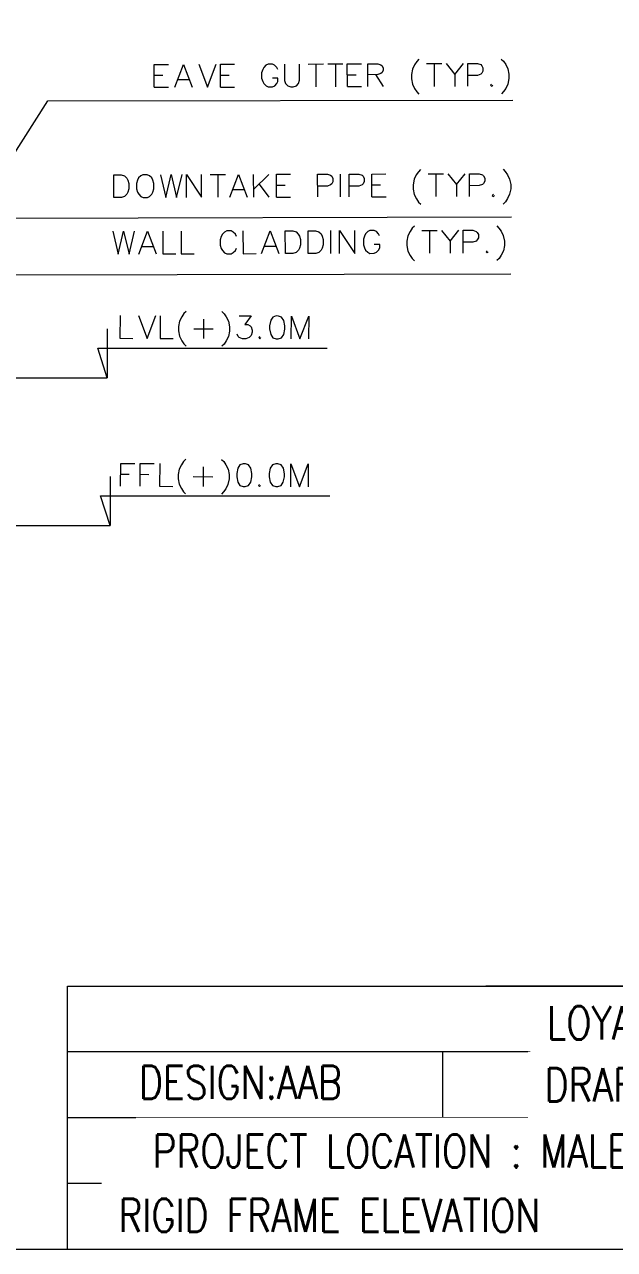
# Model space of a CAD drawing. Header units: millimetres. Extents: x 656141 to 1304589, y -54663 to 110742.
# Drawn here: x 1169849.79 to 1169871.85, y -13929.98 to -13884.17 of the extents above; entities that cross this region are included whole.
import ezdxf

# ---------------------------------------------------------------- set-up
doc = ezdxf.new("R2010")
doc.units = ezdxf.units.MM
doc.header["$LTSCALE"] = 0.35
doc.header["$MEASUREMENT"] = 0
doc.linetypes.add('CONTIN', pattern=[0, 0, 0])
doc.layers.get('0').update_dxf_attribs({"linetype": 'CONTIN'})
doc.styles.add('SIMPLEX', font='simplex.shx', dxfattribs={"width": 0.8})

msp = doc.modelspace()

# ---------------------------------------------------------------- linework, layer by layer
at = {"color": 2, "linetype": 'Continuous', "lineweight": 15}
for p, q in [((1169860.401, -13885.651), (1169860.968, -13885.649)), ((1169860.684, -13885.65), (1169860.687, -13886.502)), ((1169861.13, -13885.649), (1169861.698, -13885.647)), ((1169861.414, -13885.648), (1169861.417, -13886.499)), ((1169864.821, -13885.638), (1169865.388, -13885.636)), ((1169865.104, -13885.637), (1169865.107, -13886.489)), ((1169854.644, -13886.073), (1169854.968, -13886.072)), ((1169855.536, -13886.233), (1169855.942, -13886.232)), ((1169857.117, -13886.066), (1169857.442, -13886.065)), ((1169861.862, -13886.052), (1169862.186, -13886.051)), ((1169862.916, -13886.049), (1169863.201, -13886.494)), ((1169865.876, -13886.04), (1169865.877, -13886.486)), ((1169854.645, -13886.519), (1169855.172, -13886.518)), ((1169857.118, -13886.512), (1169857.646, -13886.511)), ((1169861.863, -13886.498), (1169862.39, -13886.497)), ((1169856.735, -13889.783), (1169857.303, -13889.782)), ((1169857.019, -13889.782), (1169857.021, -13890.634)), ((1169858.36, -13890.63), (1169858.357, -13889.778)), ((1169858.925, -13889.777), (1169858.359, -13890.346)), ((1169861.604, -13890.62), (1169861.601, -13889.769)), ((1169864.886, -13889.759), (1169865.453, -13889.758)), ((1169865.169, -13889.758), (1169865.172, -13890.61)), ((1169857.588, -13890.348), (1169857.994, -13890.347)), ((1169858.561, -13890.143), (1169858.927, -13890.628)), ((1169859.21, -13890.181), (1169859.534, -13890.18)), ((1169862.778, -13890.171), (1169863.103, -13890.17)), ((1169865.941, -13890.162), (1169865.942, -13890.608)), ((1169859.211, -13890.627), (1169859.738, -13890.626)), ((1169862.78, -13890.617), (1169863.307, -13890.615)), ((1169864.65, -13891.873), (1169865.218, -13891.872)), ((1169864.934, -13891.873), (1169864.936, -13892.724)), ((1169861.246, -13892.735), (1169861.244, -13891.883)), ((1169865.705, -13892.276), (1169865.707, -13892.722)), ((1169854.189, -13892.472), (1169854.595, -13892.471)), ((1169858.772, -13892.458), (1169859.177, -13892.457))]:
    msp.add_line(p, q, dxfattribs=at)
at = {"color": 3, "linetype": 'Continuous', "lineweight": 5}
for p, q in [((1169848.83, -13889.893), (1169850.665, -13887.034)), ((1169850.665, -13887.034), (1169868.052, -13887.001)), ((1169849.399, -13891.421), (1169868.004, -13891.368)), ((1169849.263, -13893.536), (1169867.971, -13893.503))]:
    msp.add_line(p, q, dxfattribs=at)
at = {"color": 4, "linetype": 'Continuous', "lineweight": 5}
for p, q in [((1169856.484, -13895.188), (1169856.481, -13895.918)), ((1169856.118, -13895.552), (1169856.847, -13895.554)), ((1169853.385, -13900.992), (1169853.71, -13900.993)), ((1169854.115, -13900.994), (1169854.44, -13900.995)), ((1169856.468, -13900.717), (1169856.466, -13901.447)), ((1169856.102, -13901.081), (1169856.832, -13901.083))]:
    msp.add_line(p, q, dxfattribs=at)
at = {"color": 7, "linetype": 'Continuous', "lineweight": 5}
for p, q in [((1169847.933, -13897.384), (1169852.883, -13897.384)), ((1169809.002, -13902.914), (1169852.99, -13902.914))]:
    msp.add_line(p, q, dxfattribs=at)
at = {"linetype": 'Continuous', "lineweight": 5}
for p, q in [((1169894.444, -13920.129), (1169867.038, -13920.129)), ((1169894.444, -13922.592), (1169851.394, -13922.592)), ((1169865.417, -13922.592), (1169865.417, -13925.055)), ((1169894.444, -13925.055), (1169851.394, -13925.055)), ((1169894.444, -13927.519), (1169851.394, -13927.519))]:
    msp.add_line(p, q, dxfattribs=at)
for points in [[(1169894.444, -13838.841), (1169894.444, -13929.982), (1169760.375, -13929.982), (1169760.375, -13838.841)], [(1169894.444, -13929.982), (1169851.394, -13929.982), (1169851.394, -13920.129), (1169894.444, -13920.129)]]:
    msp.add_lwpolyline(points, close=True, dxfattribs=at)
at = {"color": 2, "linetype": 'Continuous', "lineweight": 15}
for points in [[(1169854.645, -13886.519), (1169854.642, -13885.668), (1169855.169, -13885.666)], [(1169855.415, -13886.517), (1169855.737, -13885.665), (1169856.064, -13886.515)], [(1169856.305, -13885.663), (1169856.632, -13886.513), (1169856.954, -13885.661)], [(1169857.118, -13886.512), (1169857.116, -13885.66), (1169857.643, -13885.659)], [(1169859.266, -13885.857), (1169859.225, -13885.776), (1169859.144, -13885.695), (1169859.062, -13885.655), (1169858.9, -13885.655), (1169858.819, -13885.696), (1169858.738, -13885.777), (1169858.698, -13885.859), (1169858.658, -13885.98), (1169858.658, -13886.183), (1169858.699, -13886.305), (1169858.74, -13886.386), (1169858.821, -13886.466), (1169858.903, -13886.507), (1169859.065, -13886.506), (1169859.146, -13886.466), (1169859.227, -13886.384), (1169859.267, -13886.303), (1169859.267, -13886.181), (1169859.064, -13886.182)], [(1169859.508, -13885.653), (1169859.51, -13886.262), (1169859.551, -13886.383), (1169859.632, -13886.464), (1169859.754, -13886.504), (1169859.835, -13886.504), (1169859.957, -13886.463), (1169860.038, -13886.382), (1169860.078, -13886.26), (1169860.076, -13885.652)], [(1169861.863, -13886.498), (1169861.86, -13885.647), (1169862.388, -13885.645)], [(1169862.633, -13886.496), (1169862.631, -13885.644), (1169862.996, -13885.643), (1169863.118, -13885.683), (1169863.158, -13885.724), (1169863.199, -13885.805), (1169863.199, -13885.886), (1169863.159, -13885.967), (1169863.118, -13886.008), (1169862.997, -13886.049), (1169862.632, -13886.05)], [(1169864.536, -13885.476), (1169864.455, -13885.558), (1169864.375, -13885.68), (1169864.294, -13885.842), (1169864.254, -13886.045), (1169864.254, -13886.207), (1169864.296, -13886.41), (1169864.377, -13886.572), (1169864.459, -13886.693), (1169864.54, -13886.774)], [(1169865.55, -13885.636), (1169865.876, -13886.04), (1169866.199, -13885.634)], [(1169866.364, -13886.485), (1169866.361, -13885.633), (1169866.726, -13885.632), (1169866.848, -13885.672), (1169866.889, -13885.713), (1169866.93, -13885.794), (1169866.93, -13885.915), (1169866.89, -13885.997), (1169866.849, -13886.037), (1169866.728, -13886.078), (1169866.363, -13886.079)], [(1169867.618, -13885.467), (1169867.699, -13885.548), (1169867.781, -13885.67), (1169867.862, -13885.832), (1169867.904, -13886.034), (1169867.904, -13886.196), (1169867.864, -13886.399), (1169867.783, -13886.562), (1169867.703, -13886.684), (1169867.622, -13886.765)], [(1169867.256, -13886.401), (1169867.215, -13886.442), (1169867.256, -13886.482), (1169867.297, -13886.442)], [(1169854.87, -13889.789), (1169855.075, -13890.64), (1169855.275, -13889.787), (1169855.48, -13890.638), (1169855.681, -13889.786)], [(1169855.845, -13890.637), (1169855.843, -13889.786), (1169856.413, -13890.636), (1169856.411, -13889.784)], [(1169857.467, -13890.633), (1169857.789, -13889.78), (1169858.116, -13890.631)], [(1169859.211, -13890.627), (1169859.209, -13889.776), (1169859.736, -13889.774)], [(1169860.752, -13890.623), (1169860.749, -13889.771), (1169861.114, -13889.77), (1169861.236, -13889.81), (1169861.277, -13889.851), (1169861.318, -13889.932), (1169861.318, -13890.054), (1169861.278, -13890.135), (1169861.237, -13890.175), (1169861.116, -13890.216), (1169860.751, -13890.217)], [(1169861.928, -13890.619), (1169861.925, -13889.768), (1169862.29, -13889.767), (1169862.412, -13889.807), (1169862.453, -13889.847), (1169862.494, -13889.928), (1169862.494, -13890.05), (1169862.454, -13890.131), (1169862.413, -13890.172), (1169862.292, -13890.213), (1169861.927, -13890.214)], [(1169862.78, -13890.617), (1169862.777, -13889.765), (1169863.304, -13889.764)], [(1169864.601, -13889.598), (1169864.52, -13889.679), (1169864.44, -13889.801), (1169864.359, -13889.963), (1169864.319, -13890.166), (1169864.32, -13890.329), (1169864.361, -13890.531), (1169864.442, -13890.693), (1169864.524, -13890.815), (1169864.605, -13890.895)], [(1169865.616, -13889.757), (1169865.941, -13890.162), (1169866.264, -13889.755)], [(1169866.429, -13890.606), (1169866.427, -13889.755), (1169866.792, -13889.754), (1169866.913, -13889.794), (1169866.954, -13889.834), (1169866.995, -13889.915), (1169866.995, -13890.037), (1169866.955, -13890.118), (1169866.914, -13890.159), (1169866.793, -13890.2), (1169866.428, -13890.201)], [(1169867.683, -13889.589), (1169867.764, -13889.67), (1169867.846, -13889.791), (1169867.928, -13889.953), (1169867.969, -13890.156), (1169867.969, -13890.318), (1169867.929, -13890.521), (1169867.849, -13890.683), (1169867.768, -13890.805), (1169867.687, -13890.886)], [(1169867.321, -13890.522), (1169867.281, -13890.563), (1169867.321, -13890.604), (1169867.362, -13890.563)], [(1169864.366, -13891.712), (1169864.285, -13891.793), (1169864.204, -13891.915), (1169864.123, -13892.078), (1169864.083, -13892.281), (1169864.084, -13892.443), (1169864.125, -13892.645), (1169864.207, -13892.807), (1169864.288, -13892.929), (1169864.369, -13893.01)], [(1169865.38, -13891.871), (1169865.705, -13892.276), (1169866.029, -13891.869)], [(1169866.193, -13892.72), (1169866.191, -13891.869), (1169866.556, -13891.868), (1169866.678, -13891.908), (1169866.718, -13891.948), (1169866.759, -13892.029), (1169866.759, -13892.151), (1169866.719, -13892.232), (1169866.679, -13892.273), (1169866.557, -13892.314), (1169866.192, -13892.315)], [(1169867.447, -13891.703), (1169867.529, -13891.784), (1169867.61, -13891.905), (1169867.692, -13892.067), (1169867.733, -13892.27), (1169867.733, -13892.432), (1169867.693, -13892.635), (1169867.613, -13892.797), (1169867.532, -13892.919), (1169867.451, -13893.001)], [(1169853.093, -13891.907), (1169853.298, -13892.758), (1169853.498, -13891.906), (1169853.704, -13892.757), (1169853.904, -13891.905)], [(1169854.069, -13892.756), (1169854.391, -13891.904), (1169854.717, -13892.754)], [(1169854.958, -13891.902), (1169854.961, -13892.754), (1169855.447, -13892.752)], [(1169855.648, -13891.9), (1169855.65, -13892.751), (1169856.137, -13892.75)], [(1169857.716, -13892.097), (1169857.676, -13892.016), (1169857.594, -13891.935), (1169857.513, -13891.894), (1169857.351, -13891.895), (1169857.27, -13891.936), (1169857.189, -13892.017), (1169857.149, -13892.098), (1169857.108, -13892.22), (1169857.109, -13892.423), (1169857.15, -13892.544), (1169857.191, -13892.625), (1169857.272, -13892.706), (1169857.353, -13892.746), (1169857.515, -13892.746), (1169857.596, -13892.705), (1169857.677, -13892.624), (1169857.718, -13892.543)], [(1169857.959, -13891.893), (1169857.962, -13892.745), (1169858.448, -13892.743)], [(1169858.651, -13892.743), (1169858.973, -13891.89), (1169859.3, -13892.741)], [(1169861.571, -13892.734), (1169861.568, -13891.882), (1169862.138, -13892.732), (1169862.136, -13891.881)], [(1169863.069, -13892.081), (1169863.028, -13892), (1169862.947, -13891.919), (1169862.866, -13891.879), (1169862.703, -13891.879), (1169862.622, -13891.92), (1169862.542, -13892.001), (1169862.501, -13892.083), (1169862.461, -13892.204), (1169862.462, -13892.407), (1169862.503, -13892.529), (1169862.543, -13892.61), (1169862.625, -13892.69), (1169862.706, -13892.731), (1169862.868, -13892.73), (1169862.949, -13892.689), (1169863.03, -13892.608), (1169863.07, -13892.527), (1169863.07, -13892.405), (1169862.867, -13892.406)], [(1169867.085, -13892.637), (1169867.045, -13892.677), (1169867.085, -13892.718), (1169867.126, -13892.677)]]:
    msp.add_lwpolyline(points, dxfattribs=at)
for points in [[(1169853.128, -13890.645), (1169853.126, -13889.794), (1169853.41, -13889.793), (1169853.532, -13889.833), (1169853.613, -13889.914), (1169853.654, -13889.995), (1169853.695, -13890.117), (1169853.695, -13890.319), (1169853.655, -13890.441), (1169853.615, -13890.522), (1169853.534, -13890.604), (1169853.412, -13890.645)], [(1169854.221, -13889.791), (1169854.14, -13889.831), (1169854.059, -13889.913), (1169854.019, -13889.994), (1169853.978, -13890.116), (1169853.979, -13890.318), (1169854.02, -13890.44), (1169854.061, -13890.521), (1169854.142, -13890.602), (1169854.223, -13890.642), (1169854.386, -13890.642), (1169854.467, -13890.601), (1169854.547, -13890.52), (1169854.588, -13890.438), (1169854.628, -13890.317), (1169854.627, -13890.114), (1169854.586, -13889.992), (1169854.546, -13889.911), (1169854.464, -13889.83), (1169854.383, -13889.79)], [(1169859.543, -13892.74), (1169859.54, -13891.888), (1169859.824, -13891.888), (1169859.946, -13891.928), (1169860.027, -13892.009), (1169860.068, -13892.09), (1169860.109, -13892.211), (1169860.11, -13892.414), (1169860.07, -13892.536), (1169860.029, -13892.617), (1169859.948, -13892.698), (1169859.827, -13892.739)], [(1169860.395, -13892.738), (1169860.392, -13891.886), (1169860.676, -13891.885), (1169860.798, -13891.925), (1169860.879, -13892.006), (1169860.92, -13892.087), (1169860.961, -13892.209), (1169860.961, -13892.411), (1169860.921, -13892.533), (1169860.881, -13892.614), (1169860.8, -13892.696), (1169860.678, -13892.737)]]:
    msp.add_lwpolyline(points, close=True, dxfattribs=at)
at = {"color": 4, "linetype": 'Continuous', "lineweight": 5}
for points in [[(1169853.362, -13895.057), (1169853.359, -13895.909), (1169853.846, -13895.91)], [(1169854.051, -13895.059), (1169854.373, -13895.912), (1169854.7, -13895.061)], [(1169854.862, -13895.062), (1169854.859, -13895.913), (1169855.346, -13895.915)], [(1169855.836, -13894.902), (1169855.754, -13894.983), (1169855.673, -13895.105), (1169855.591, -13895.266), (1169855.55, -13895.469), (1169855.55, -13895.631), (1169855.59, -13895.834), (1169855.67, -13895.997), (1169855.751, -13896.119), (1169855.832, -13896.2)], [(1169857.174, -13894.906), (1169857.255, -13894.988), (1169857.335, -13895.109), (1169857.416, -13895.272), (1169857.456, -13895.475), (1169857.456, -13895.637), (1169857.414, -13895.84), (1169857.333, -13896.002), (1169857.251, -13896.123), (1169857.17, -13896.204)], [(1169857.822, -13895.07), (1169858.268, -13895.072), (1169858.024, -13895.395), (1169858.146, -13895.396), (1169858.227, -13895.436), (1169858.267, -13895.477), (1169858.307, -13895.599), (1169858.307, -13895.68), (1169858.266, -13895.802), (1169858.185, -13895.882), (1169858.063, -13895.923), (1169857.941, -13895.922), (1169857.82, -13895.881), (1169857.779, -13895.841), (1169857.739, -13895.759)], [(1169859.766, -13895.928), (1169859.769, -13895.076), (1169860.09, -13895.929), (1169860.417, -13895.078), (1169860.415, -13895.929)], [(1169858.59, -13895.843), (1169858.55, -13895.883), (1169858.59, -13895.924), (1169858.631, -13895.884)], [(1169855.82, -13900.432), (1169855.739, -13900.512), (1169855.657, -13900.634), (1169855.576, -13900.796), (1169855.535, -13900.998), (1169855.534, -13901.161), (1169855.574, -13901.363), (1169855.655, -13901.526), (1169855.736, -13901.648), (1169855.816, -13901.729)], [(1169857.158, -13900.435), (1169857.239, -13900.517), (1169857.32, -13900.639), (1169857.401, -13900.801), (1169857.441, -13901.004), (1169857.44, -13901.166), (1169857.399, -13901.369), (1169857.317, -13901.531), (1169857.236, -13901.652), (1169857.155, -13901.733)], [(1169853.384, -13901.438), (1169853.387, -13900.587), (1169853.914, -13900.588)], [(1169854.114, -13901.44), (1169854.117, -13900.589), (1169854.644, -13900.59)], [(1169854.846, -13900.591), (1169854.844, -13901.442), (1169855.331, -13901.444)], [(1169859.751, -13901.457), (1169859.753, -13900.605), (1169860.075, -13901.458), (1169860.402, -13900.607), (1169860.399, -13901.459)], [(1169858.575, -13901.372), (1169858.534, -13901.413), (1169858.575, -13901.453), (1169858.615, -13901.413)]]:
    msp.add_lwpolyline(points, dxfattribs=at)
for points in [[(1169859.201, -13895.074), (1169859.079, -13895.115), (1169858.998, -13895.236), (1169858.956, -13895.439), (1169858.956, -13895.56), (1169858.996, -13895.763), (1169859.077, -13895.885), (1169859.198, -13895.926), (1169859.279, -13895.926), (1169859.401, -13895.886), (1169859.483, -13895.765), (1169859.524, -13895.562), (1169859.524, -13895.44), (1169859.484, -13895.237), (1169859.403, -13895.115), (1169859.282, -13895.075)], [(1169857.969, -13900.6), (1169857.847, -13900.64), (1169857.766, -13900.762), (1169857.724, -13900.964), (1169857.724, -13901.086), (1169857.764, -13901.289), (1169857.845, -13901.411), (1169857.966, -13901.452), (1169858.047, -13901.452), (1169858.169, -13901.412), (1169858.251, -13901.29), (1169858.292, -13901.088), (1169858.292, -13900.966), (1169858.252, -13900.763), (1169858.172, -13900.641), (1169858.05, -13900.6)], [(1169859.185, -13900.604), (1169859.064, -13900.644), (1169858.982, -13900.765), (1169858.941, -13900.968), (1169858.941, -13901.09), (1169858.981, -13901.292), (1169859.061, -13901.414), (1169859.183, -13901.455), (1169859.264, -13901.455), (1169859.386, -13901.415), (1169859.467, -13901.294), (1169859.508, -13901.091), (1169859.509, -13900.97), (1169859.469, -13900.767), (1169859.388, -13900.645), (1169859.266, -13900.604)]]:
    msp.add_lwpolyline(points, close=True, dxfattribs=at)
at = {"color": 7, "linetype": 'Continuous', "lineweight": 5}
for points in [[(1169852.883, -13895.549), (1169852.883, -13897.384), (1169852.529, -13896.273), (1169861.103, -13896.273)], [(1169852.99, -13901.079), (1169852.99, -13902.914), (1169852.635, -13901.802), (1169861.209, -13901.802)]]:
    msp.add_lwpolyline(points, dxfattribs=at)

# ---------------------------------------------------------------- texts
at = {"color": 7, "linetype": 'ByBlock', "lineweight": 0, "insert": (1169857.868, -13923.73), "char_height": 1.24302, "attachment_point": 5, "style": 'SIMPLEX'}
msp.add_mtext('\\A1;DESIGN:AAB', dxfattribs=at)

# ---------------------------------------------------------------- next in the draw order: texts
at = {"color": 7, "linetype": 'ByBlock', "lineweight": 0, "insert": (1169872.565, -13921.509), "char_height": 1.24302, "attachment_point": 5, "style": 'SIMPLEX', "bg_fill": 2}
msp.add_mtext('\\A1;LOYA PEB', dxfattribs=at)

# ---------------------------------------------------------------- next in the draw order: texts
at = {"color": 7, "linetype": 'ByBlock', "lineweight": 0, "insert": (1169872.672, -13923.824), "char_height": 1.24302, "attachment_point": 5, "style": 'SIMPLEX', "bg_fill": 2}
msp.add_mtext('\\A1;DRAFT:AAB', dxfattribs=at)

# ---------------------------------------------------------------- next in the draw order: texts
at = {"color": 7, "linetype": 'ByBlock', "lineweight": 0, "insert": (1169865.254, -13926.299), "char_height": 1.24302, "attachment_point": 5, "style": 'SIMPLEX', "bg_fill": 2}
msp.add_mtext('\\A1;PROJECT LOCATION : MALEGAON', dxfattribs=at)

# ---------------------------------------------------------------- next in the draw order: texts
at = {"color": 7, "linetype": 'ByBlock', "lineweight": 0, "insert": (1169861.188, -13928.706), "char_height": 1.24302, "attachment_point": 5, "style": 'SIMPLEX', "bg_fill": 2}
msp.add_mtext('\\A1;RIGID FRAME ELEVATION', dxfattribs=at)

doc.saveas('drawing.dxf')
